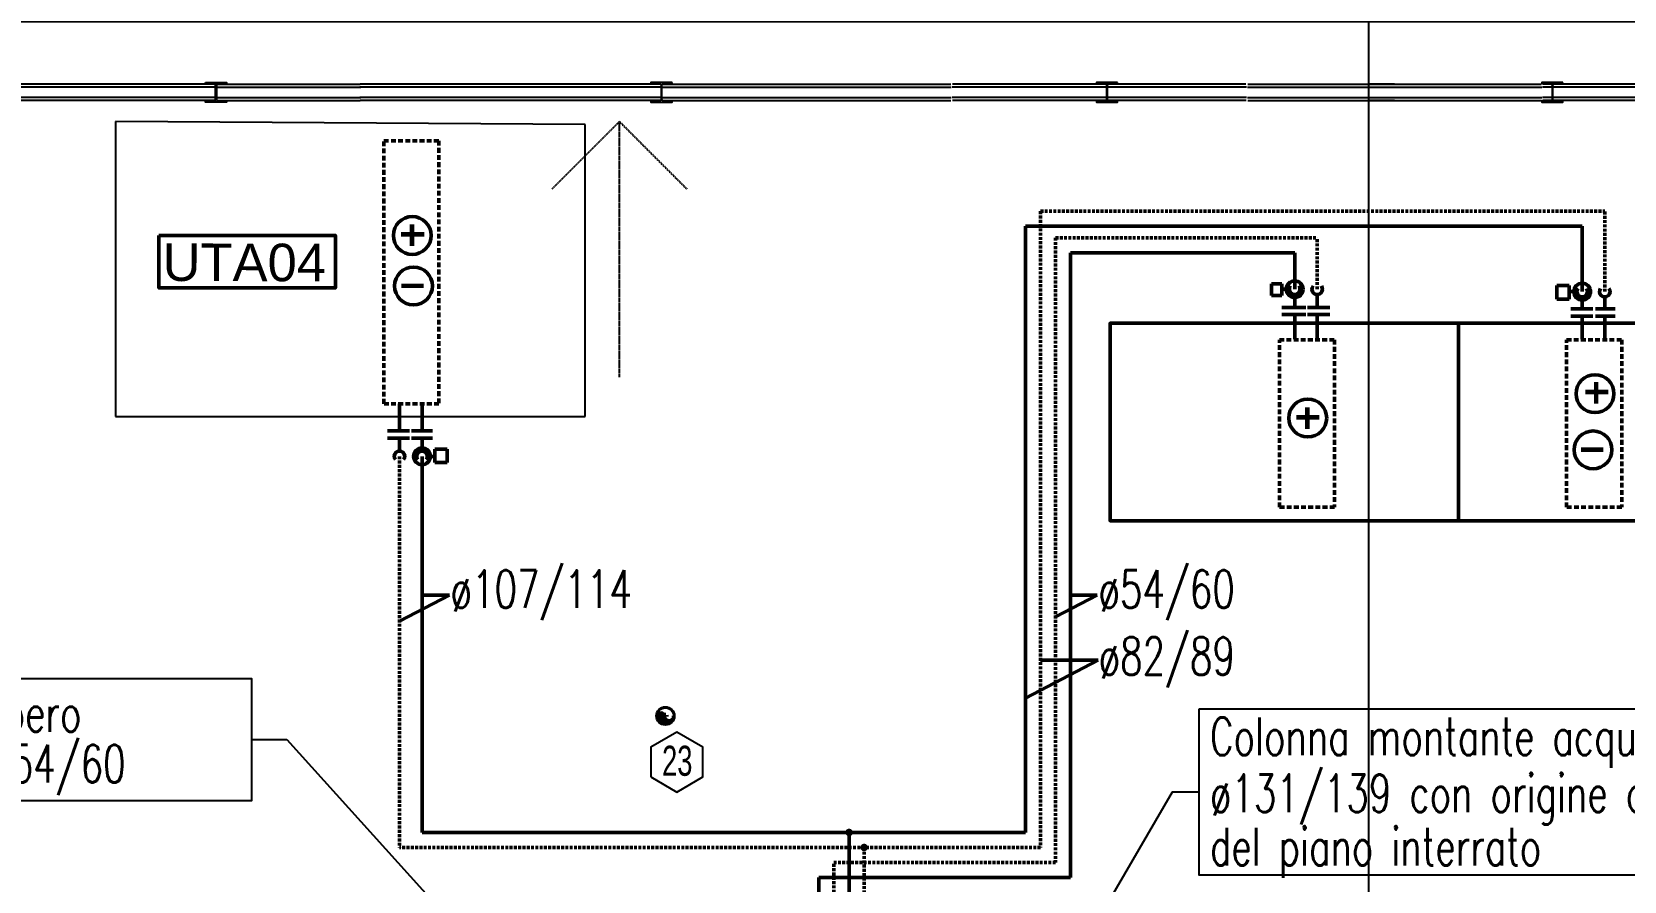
# Model space of a CAD drawing. Header units: millimetres. Extents: x -3782782348 to 131293, y -36553 to 57271.
# Drawn here: x 91100 to 92160, y -17903 to -17338 of the extents above; entities that cross this region are included whole.
import ezdxf

# ---------------------------------------------------------------- set-up
doc = ezdxf.new("R2010")
doc.units = ezdxf.units.MM
doc.header["$LTSCALE"] = 0.01
for name, pattern in [('ACAD_ISO03W100', [30, 12, -18]), ('CONTINOUS', [0]), ('HIDDEN', [0.375, 0.25, -0.125]), ('HIDDEN2', [4.7625, 3.175, -1.5875]), ('TRATTEGGIATA', [19.05, 12.7, -6.35])]:
    doc.linetypes.add(name, pattern=pattern)
doc.layers.get('Defpoints').update_dxf_attribs({"color": 253})
for name, color, linetype in [('0_visto', 2, 'Continuous'), ('EPC QUARTO PILASTRI ACCIAIO DEFINITIVO', 1, 'ACAD_ISO03W100'), ('ESTRAZ', 2, 'Continuous'), ('X_Esterno', 8, 'Continuous'), ('X_FOROMETRIA SCARICO NUMERAZIONE', 6, 'Continuous'), ('X_Proiezini', 1, 'Continuous'), ('X_quote 1', 253, 'Continuous'), ('X_TESTI', 253, 'Continuous')]:
    doc.layers.add(name, color=color, linetype=linetype)
doc.layers.add('tubi_uta', color=253, linetype='Continuous', lineweight=50)
doc.styles.add('ARIAL', font='arial.ttf')
doc.styles.add('Max 50', font='arial.ttf', dxfattribs={"width": 0.65, "height": 0.125})
doc.styles.add('ROMANS', font='romans')
doc.styles.get("Standard").update_dxf_attribs({"font": 'arial.ttf'})
doc.dimstyles.get("Standard").update_dxf_attribs({"dimscale": 0, "dimtxt": 0.18, "dimasz": 0.18, "dimexe": 0.18, "dimexo": 0.0625, "dimgap": 0.09, "dimtad": 1, "dimdec": 0, "dimzin": 0, "dimdsep": 46, "dimtxsty": 'Standard', "dimcen": 0.09, "dimclrd": 256, "dimclre": 256, "dimclrt": 5, "dimadec": 0, "dimazin": 0, "dimtfac": 1, "dimtdec": 0, "dimtix": 1, "dimtofl": 0, "dimtmove": 2, "dimatfit": 3, "dimfxl": 1, "dimtolj": 1, "dimtzin": 0, "dimarcsym": 0})

# ---------------------------------------------------------------- blocks, each defined once
blk = doc.blocks.new('colonna')
at = {"ltscale": 20}
h = blk.add_hatch(color=256, dxfattribs=at)
h.paths.add_polyline_path([(793.702, -32.366, -1), (793.58, -32.367, -1)])
h.paths.add_polyline_path([(793.586, -32.367, 1), (793.695, -32.366, 1)], flags=16)
blk.add_hatch(color=256).paths.add_polyline_path([(793.692, -32.366, -1), (793.59, -32.367, -1), (793.641, -32.366, 1)])
at = {"color": 2}
for p, q in [((793.661, -32.366), (793.62, -32.367)), ((793.641, -32.387), (793.64, -32.346))]:
    blk.add_line(p, q, dxfattribs=at)
at = {"color": 7}
for radius in [0.0611, 0.0543]:
    blk.add_circle((793.641, -32.366), radius, dxfattribs=at)
at = {"color": 2}
for centre, start, end in [((793.615, -32.367), 0.5919, 180.5919), ((793.666, -32.366), 180.5919, 0.5919)]:
    blk.add_arc(centre, 0.0255, start, end, dxfattribs=at)
blk = doc.blocks.new('*D438')
at = {"layer": 'Defpoints', "color": 0, "transparency": 16777216}
for p in [(93904.7, -17331, 0), (90912.1, -17371.4), (93904.7, -17371.4)]:
    blk.add_point(p, dxfattribs=at)
at = {"layer": 'X_quote 1', "lineweight": -2, "transparency": 16777216}
blk.add_line((90912.3, -17331, 0), (93904.5, -17331, 0), dxfattribs=at)
at = {"layer": 'X_quote 1', "transparency": 16777216}
for points in [[(90912.3, -17331, 0), (90912.3, -17331.1, 0), (90912.1, -17331, 0)], [(93904.5, -17331, 0), (93904.5, -17331.1, 0), (93904.7, -17331, 0)]]:
    blk.add_solid(points, dxfattribs=at)
at = {"layer": 'X_quote 1', "color": 5, "transparency": 16777216, "insert": (92408.4, -17330.9, 0), "char_height": 0.18, "attachment_point": 5}
blk.add_mtext('\\A1;2993', dxfattribs=at)
blk = doc.blocks.new('*D439')
at = {"layer": 'Defpoints', "color": 0, "transparency": 16777216}
for p in [(92004.3, -17187.1, 0), (91989.3, -17372.6, 0), (92006.7, -17372.6, 0)]:
    blk.add_point(p, dxfattribs=at)
at = {"layer": 'X_quote 1', "lineweight": -2, "transparency": 16777216}
blk.add_line((91989.3, -17187.2, 0), (91989.3, -17372.4, 0), dxfattribs=at)
at = {"layer": 'X_quote 1', "transparency": 16777216}
for points in [[(91989.3, -17187.2, 0), (91989.3, -17187.2, 0), (91989.3, -17187.1, 0)], [(91989.3, -17372.4, 0), (91989.3, -17372.4, 0), (91989.3, -17372.6, 0)]]:
    blk.add_solid(points, dxfattribs=at)
at = {"layer": 'X_quote 1', "color": 5, "transparency": 16777216, "insert": (91989.1, -17279.8, 0), "char_height": 0.18, "attachment_point": 5, "rotation": 90}
blk.add_mtext('\\A1;186', dxfattribs=at)
blk = doc.blocks.new('*D440')
at = {"layer": '0_visto', "lineweight": -2, "transparency": 16777216}
for p, q in [((92006.6, -17372.6, 0), (91989.1, -17372.6, 0)), ((91989.3, -17372.8, 0), (91989.3, -17383.3, 0)), ((92006.6, -17383.5, 0), (91989.1, -17383.5, 0))]:
    blk.add_line(p, q, dxfattribs=at)
at = {"layer": '0_visto', "transparency": 16777216}
for points in [[(91989.3, -17372.8, 0), (91989.3, -17372.8, 0), (91989.3, -17372.6, 0)], [(91989.3, -17383.3, 0), (91989.3, -17383.3, 0), (91989.3, -17383.5, 0)]]:
    blk.add_solid(points, dxfattribs=at)
at = {"layer": 'Defpoints', "color": 0, "transparency": 16777216}
for p in [(92006.7, -17372.6, 0), (91989.3, -17383.5, 0), (92006.7, -17383.5, 0)]:
    blk.add_point(p, dxfattribs=at)
at = {"layer": '0_visto', "color": 5, "transparency": 16777216, "insert": (91989.1, -17378, 0), "char_height": 0.18, "attachment_point": 5, "rotation": 90}
blk.add_mtext('\\A1;11', dxfattribs=at)
blk = doc.blocks.new('*D441')
at = {"layer": 'Defpoints', "color": 0, "transparency": 16777216}
for p in [(92006.7, -17383.5, 0), (91989.3, -17985.1, 0), (91998.7, -17985.1)]:
    blk.add_point(p, dxfattribs=at)
at = {"layer": 'X_quote 1', "lineweight": -2, "transparency": 16777216}
blk.add_line((91989.3, -17383.7, 0), (91989.3, -17984.9, 0), dxfattribs=at)
at = {"layer": 'X_quote 1', "transparency": 16777216}
for points in [[(91989.3, -17383.7, 0), (91989.3, -17383.7, 0), (91989.3, -17383.5, 0)], [(91989.3, -17984.9, 0), (91989.3, -17984.9, 0), (91989.3, -17985.1, 0)]]:
    blk.add_solid(points, dxfattribs=at)
at = {"layer": 'X_quote 1', "color": 5, "transparency": 16777216, "insert": (91989.1, -17684.3, 0), "char_height": 0.18, "attachment_point": 5, "rotation": 90}
blk.add_mtext('\\A1;602', dxfattribs=at)

msp = doc.modelspace()

# ---------------------------------------------------------------- linework, layer by layer
for p, q in [((91155.2, -17397.4, 0), (91155.2, -17593.8, 0)), ((91467.8, -17399.5, 0), (91155.2, -17397.4, 0)), ((91467.8, -17593.8, 0), (91467.8, -17399.5, 0)), ((91155.2, -17593.8, 0), (91467.8, -17593.8, 0))]:
    msp.add_line(p, q)
at = {"color": 1}
for p, q in [((91245.7, -17808.8, 0), (91269.4, -17808.8, 0)), ((91269.4, -17808.8, 0), (91628.6, -18206.3, 0)), ((91858.7, -17843.7, 0), (91646.8, -18207.4)), ((91876.6, -17843.7, 0), (91858.7, -17843.7, 0))]:
    msp.add_line(p, q, dxfattribs=at)
at = {"color": 1, "elevation": 0}
for points in [[(90620.3, -17768.2), (91245.7, -17768.2), (91245.7, -17849.5), (90620.3, -17849.5)], [(91876.6, -17788.3), (92493.7, -17788.3), (92493.7, -17899.1), (91876.6, -17899.1)]]:
    msp.add_lwpolyline(points, close=True, dxfattribs=at)
at = {"layer": 'EPC QUARTO PILASTRI ACCIAIO DEFINITIVO', "linetype": 'CONTINOUS'}
for points in [[(91215.2, -17371.4), (91229.2, -17371.4), (91229.2, -17372.2), (91223.7, -17372.2, 0.414214), (91222.5, -17373.4), (91222.5, -17382.6, 0.414214), (91223.7, -17383.8), (91229.2, -17383.8), (91229.2, -17384.7), (91215.2, -17384.7), (91215.2, -17383.8), (91220.7, -17383.8, 0.414214), (91221.9, -17382.6), (91221.9, -17373.4, 0.414214), (91220.7, -17372.2), (91215.2, -17372.2)], [(91525.7, -17371.4), (91511.7, -17371.4), (91511.7, -17372.2), (91517.3, -17372.2, -0.414214), (91518.5, -17373.4), (91518.5, -17382.6, -0.414214), (91517.3, -17383.8), (91511.7, -17383.8), (91511.7, -17384.7), (91525.7, -17384.7), (91525.7, -17383.8), (91520.2, -17383.8, -0.414214), (91519, -17382.6), (91519, -17373.4, -0.414214), (91520.2, -17372.2), (91525.7, -17372.2)], [(91822.3, -17371.4), (91808.3, -17371.4), (91808.3, -17372.2), (91813.8, -17372.2, -0.414214), (91815, -17373.4), (91815, -17382.6, -0.414214), (91813.8, -17383.8), (91808.3, -17383.8), (91808.3, -17384.7), (91822.3, -17384.7), (91822.3, -17383.8), (91816.8, -17383.8, -0.414214), (91815.6, -17382.6), (91815.6, -17373.4, -0.414214), (91816.8, -17372.2), (91822.3, -17372.2)], [(92118.8, -17371.4), (92104.8, -17371.4), (92104.8, -17372.2), (92110.4, -17372.2, -0.414214), (92111.6, -17373.4), (92111.6, -17382.6, -0.414214), (92110.4, -17383.8), (92104.8, -17383.8), (92104.8, -17384.7), (92118.8, -17384.7), (92118.8, -17383.8), (92113.3, -17383.8, -0.414214), (92112.1, -17382.6), (92112.1, -17373.4, -0.414214), (92113.3, -17372.2), (92118.8, -17372.2)]]:
    msp.add_lwpolyline(points, format="xyb", close=True, dxfattribs=at)
at = {"layer": 'tubi_uta', "color": 7, "linetype": 'HIDDEN2', "ltscale": 100}
for p, q in [((91333.9, -17410.3, 0), (91370.5, -17410.3, 0)), ((91333.9, -17585.3, 0), (91333.9, -17410.3, 0)), ((91370.5, -17410.3, 0), (91370.5, -17585.3, 0)), ((91930, -17542.7, 0), (91966.7, -17542.7, 0)), ((91930, -17654.2, 0), (91930, -17542.7, 0)), ((91966.7, -17542.7, 0), (91966.7, -17654.2, 0)), ((92121.2, -17542.7, 0), (92157.9, -17542.7, 0)), ((92121.2, -17654.2, 0), (92121.2, -17542.7, 0)), ((92157.9, -17542.7, 0), (92157.9, -17654.2, 0)), ((91370.5, -17585.3, 0), (91333.9, -17585.3, 0)), ((91966.7, -17654.2, 0), (91930, -17654.2, 0)), ((92157.9, -17654.2, 0), (92121.2, -17654.2, 0))]:
    msp.add_line(p, q, dxfattribs=at)
at = {"layer": 'tubi_uta', "color": 6}
for p, q in [((91761, -17467.2, 0), (92131.6, -17467.2, 0)), ((91761, -17467.2, 0), (91761, -17870.6, 0)), ((92131.6, -17510.7, 0), (92131.6, -17467.2, 0)), ((92131.6, -17522.2, 0), (92131.6, -17514.2, 0)), ((92146.6, -17522.2, 0), (92146.6, -17514.2, 0)), ((91344.3, -17608.1, 0), (91344.3, -17616.8, 0)), ((91359.3, -17608.1, 0), (91359.3, -17616.8, 0)), ((91359.3, -17620.3, 0), (91359.3, -17870.6, 0)), ((91761, -17870.6, 0), (91359.3, -17870.6, 0)), ((91643.6, -17870.6, 0), (91643.6, -18202, 0))]:
    msp.add_line(p, q, dxfattribs=at)
at = {"layer": 'tubi_uta', "color": 6, "linetype": 'TRATTEGGIATA', "ltscale": 15}
for p, q in [((91771, -17457.2, 0), (92146.6, -17457.2, 0)), ((91771, -17457.2, 0), (91771, -17880.6, 0)), ((92146.6, -17510.7, 0), (92146.6, -17457.2, 0)), ((91344.3, -17620.3, 0), (91344.3, -17880.6, 0)), ((91771, -17880.6, 0), (91344.3, -17880.6, 0)), ((91653.6, -17880.6, 0), (91653.6, -18202, 0))]:
    msp.add_line(p, q, dxfattribs=at)
at = {"layer": 'tubi_uta', "color": 30, "linetype": 'TRATTEGGIATA', "ltscale": 15}
for p, q in [((91781, -17474.8, 0), (91955.2, -17474.8, 0)), ((91781, -17474.8, 0), (91781, -17890.6, 0)), ((91955.2, -17509.1, 0), (91955.2, -17474.8, 0)), ((91781, -17890.6, 0), (91633.5, -17890.6, 0)), ((91633.5, -18202.1, 0), (91633.5, -17890.6, 0))]:
    msp.add_line(p, q, dxfattribs=at)
at = {"layer": 'tubi_uta', "color": 30, "ltscale": 0.01}
for p, q in [((91791, -17484.8, 0), (91940.2, -17484.8, 0)), ((91791, -17484.8, 0), (91791, -17900.6, 0)), ((91940.2, -17509.1, 0), (91940.2, -17484.8, 0)), ((91940.2, -17521.2, 0), (91940.2, -17512.6, 0)), ((91955.2, -17521.2, 0), (91955.2, -17512.6, 0)), ((91791, -17900.6, 0), (91623.5, -17900.6, 0)), ((91623.5, -18202.1, 0), (91623.5, -17900.6, 0))]:
    msp.add_line(p, q, dxfattribs=at)
at = {"layer": 'tubi_uta', "color": 7}
for p, q in [((91924.8, -17513.2, 0), (91924.8, -17505.5, 0)), ((91924.8, -17505.5, 0), (91931.7, -17505.5, 0)), ((91931.7, -17509.1, 0), (91931.7, -17505.5, 0)), ((91934.6, -17509.1, 0), (91931.7, -17509.1, 0)), ((91931.7, -17509.1, 0), (91931.7, -17513.2, 0)), ((92114.8, -17515.6, 0), (92114.8, -17506.7, 0)), ((92114.8, -17506.7, 0), (92123, -17506.7, 0)), ((92123, -17510.7, 0), (92123, -17506.7, 0)), ((91931.7, -17513.2, 0), (91924.8, -17513.2, 0)), ((92123, -17515.6, 0), (92114.8, -17515.6, 0)), ((92126, -17510.7, 0), (92123, -17510.7, 0)), ((92123, -17510.7, 0), (92123, -17515.6, 0)), ((91947.7, -17521.2, 0), (91931.7, -17521.2, 0)), ((91947.7, -17525.9, 0), (91931.7, -17525.9, 0)), ((91940.2, -17542.4, 0), (91940.2, -17525.9, 0)), ((91963.7, -17521.2, 0), (91948.8, -17521.2, 0)), ((91963.7, -17525.9, 0), (91948.8, -17525.9, 0)), ((91955.2, -17542.4, 0), (91955.2, -17525.9, 0)), ((92138.6, -17522.2, 0), (92124.1, -17522.2, 0)), ((92138.6, -17526.9, 0), (92124.1, -17526.9, 0)), ((92131.6, -17542.4, 0), (92131.6, -17526.9, 0)), ((92153.5, -17522.2, 0), (92140.5, -17522.2, 0)), ((92153.5, -17526.9, 0), (92140.5, -17526.9, 0)), ((92146.6, -17542.4, 0), (92146.6, -17526.9, 0)), ((92049.3, -17663.2, 0), (92049.3, -17531.7, 0)), ((91367.8, -17620.3, 0), (91367.8, -17615.6, 0)), ((91367.8, -17615.6, 0), (91376.1, -17615.6, 0)), ((91376.1, -17615.6, 0), (91376.1, -17624.5, 0)), ((91364.8, -17620.3, 0), (91367.8, -17620.3, 0)), ((91367.8, -17620.3, 0), (91367.8, -17624.5, 0)), ((91376.1, -17624.5, 0), (91367.8, -17624.5, 0))]:
    msp.add_line(p, q, dxfattribs=at)
at = {"layer": 'tubi_uta'}
for p, q in [((91344.3, -17585.3, 0), (91344.3, -17603.4, 0)), ((91359.3, -17585.3, 0), (91359.3, -17603.4, 0)), ((91336.3, -17603.4, 0), (91350.9, -17603.4, 0)), ((91352.4, -17603.4, 0), (91366.2, -17603.4, 0)), ((91336.3, -17608.1, 0), (91350.9, -17608.1, 0)), ((91352.4, -17608.1, 0), (91366.2, -17608.1, 0))]:
    msp.add_line(p, q, dxfattribs=at)
at = {"layer": 'tubi_uta', "color": 1}
for p, q in [((91377.5, -17712.6, 0), (91344.3, -17730, 0)), ((91359.7, -17712.6, 0), (91377.5, -17712.6, 0)), ((91808.8, -17712.6, 0), (91781, -17727.1, 0)), ((91791, -17712.6, 0), (91808.8, -17712.6, 0)), ((91809.3, -17755.9, 0), (91761, -17781.2, 0)), ((91771, -17755.9, 0), (91809.3, -17755.9, 0))]:
    msp.add_line(p, q, dxfattribs=at)
at = {"layer": 'tubi_uta', "color": 7, "const_width": 3}
for points in [[(91352.6, -17466), (91352.6, -17480.4)], [(91345.4, -17472.6), (91360.8, -17472.6)], [(92140.9, -17570.9), (92140.9, -17585.3)], [(92133.6, -17577.5), (92149, -17577.5)], [(91941.3, -17594.3), (91956.7, -17594.3)], [(91948.6, -17587.7), (91948.6, -17602.1)]]:
    msp.add_lwpolyline(points, dxfattribs=at)
at = {"layer": 'tubi_uta', "color": 1, "elevation": 0}
msp.add_lwpolyline([(91184.2, -17473.3), (91184.2, -17508.2), (91301.7, -17508.2), (91301.7, -17473.3)], close=True, dxfattribs=at)
at = {"layer": 'tubi_uta', "color": 7, "const_width": 3, "elevation": 0}
for points in [[(91345.6, -17506.8), (91360.4, -17506.8)], [(92130.8, -17615.9), (92145.6, -17615.9)]]:
    msp.add_lwpolyline(points, dxfattribs=at)
at = {"layer": 'tubi_uta', "color": 7, "elevation": 0}
msp.add_lwpolyline([(92525.3, -17663.2), (91817.3, -17663.2), (91817.3, -17531.7), (92525.3, -17531.7), (92525.3, -17663.2)], dxfattribs=at)
at = {"layer": 'tubi_uta', "color": 1, "const_width": 2, "elevation": 0}
for points in [[(91642.1, -17870.6, 1), (91645.1, -17870.6, 1)], [(91652.1, -17880.6, 1), (91655.1, -17880.6, 1)]]:
    msp.add_lwpolyline(points, format="xyb", close=True, dxfattribs=at)
at = {"layer": 'tubi_uta', "color": 1}
for centre in [(91352.8, -17473.3, 0), (91353.6, -17506.9, 0), (92140.1, -17578.6, 0), (91948.9, -17594.8, 0), (92138.8, -17616, 0)]:
    msp.add_circle(centre, 12.6, dxfattribs=at)
at = {"layer": 'tubi_uta', "color": 7}
for centre in [(91940.2, -17509.1, 0), (92131.6, -17510.7, 0)]:
    msp.add_circle(centre, 5.57, dxfattribs=at)
at = {"layer": 'tubi_uta', "color": 7, "ltscale": 0.01}
msp.add_circle((91359.3, -17620.3, 0), 5.57, dxfattribs=at)
at = {"layer": 'tubi_uta', "color": 1, "ltscale": 0.01}
for centre, start, end in [((91940.2, -17509.1, 0), 141.3488, 38.6512), ((91955.2, -17509.1, 0), 141.3488, 38.6512), ((92131.6, -17510.7, 0), 141.3488, 38.6512), ((92146.6, -17510.7, 0), 141.3488, 38.6512), ((91344.3, -17620.3, 0), 321.3488, 218.6512), ((91359.3, -17620.3, 0), 321.3488, 218.6512)]:
    msp.add_arc(centre, 3.51, start, end, dxfattribs=at)
at = {"layer": 'X_Esterno'}
for p, q in [((91221.9, -17374.6, 0), (90925.9, -17374.6)), ((91221.9, -17381.5, 0), (90925.9, -17381.5)), ((91221.5, -17372.6, 0), (90926.3, -17372.6)), ((91222.5, -17374.6, 0), (91318.5, -17374.6, 0)), ((91222.5, -17381.5, 0), (91318.5, -17381.5, 0)), ((91222.8, -17372.6, 0), (91318.1, -17372.6, 0)), ((91518.5, -17374.6, 0), (91317.8, -17374.6, 0)), ((91518.5, -17381.5, 0), (91317.8, -17381.5, 0)), ((91518.1, -17372.6, 0), (91318.1, -17372.6, 0)), ((91519, -17374.6, 0), (91711.6, -17374.6, 0)), ((91519, -17381.5, 0), (91711.6, -17381.5, 0)), ((91519.4, -17372.6, 0), (91711.2, -17372.6, 0)), ((91908.1, -17374.6, 0), (91712.1, -17374.6, 0)), ((91908.1, -17381.5, 0), (91712.1, -17381.5, 0)), ((91907.7, -17372.6, 0), (91712.5, -17372.6, 0)), ((91908.7, -17374.6, 0), (92104.7, -17374.6, 0)), ((91908.7, -17381.5, 0), (92104.7, -17381.5, 0)), ((91909, -17372.6, 0), (92104.3, -17372.6, 0)), ((92301.2, -17374.6, 0), (92105.2, -17374.6, 0)), ((92301.2, -17381.5, 0), (92105.2, -17381.5, 0)), ((92300.8, -17372.6, 0), (92105.6, -17372.6, 0)), ((91221.6, -17383.5, 0), (90926.3, -17383.5)), ((91222.8, -17383.5, 0), (91318.1, -17383.5, 0)), ((91518.1, -17383.5, 0), (91318.1, -17383.5, 0)), ((91519.4, -17383.5, 0), (91711.2, -17383.5, 0)), ((91907.8, -17383.5, 0), (91712.5, -17383.5, 0)), ((91909, -17383.5, 0), (92104.3, -17383.5, 0)), ((92300.9, -17383.5, 0), (92105.6, -17383.5, 0))]:
    msp.add_line(p, q, dxfattribs=at)
at = {"layer": 'X_FOROMETRIA SCARICO NUMERAZIONE', "elevation": 0}
msp.add_lwpolyline([(91511.7, -17833.7), (91528.9, -17843.7), (91546.2, -17833.7), (91546.2, -17813.8), (91528.9, -17803.8), (91511.7, -17813.8)], close=True, dxfattribs=at)
at = {"layer": 'X_Proiezini', "linetype": 'HIDDEN', "ltscale": 200}
for p, q in [((91490.7, -17397.5, 0), (91445.7, -17442.5, 0)), ((91490.7, -17567.5, 0), (91490.7, -17397.5, 0)), ((91490.7, -17397.5, 0), (91535.7, -17442.5, 0))]:
    msp.add_line(p, q, dxfattribs=at)

# ---------------------------------------------------------------- block references
at = {"layer": 'X_FOROMETRIA SCARICO NUMERAZIONE', "xscale": 100, "yscale": 100, "zscale": 100}
msp.add_blockref('colonna', (12157.2, -14556.5, 0), dxfattribs=at)

# ---------------------------------------------------------------- texts
at = {"layer": 'ESTRAZ', "color": 3, "style": 'ROMANS', "width": 0.7}
for s, p in [('ø107/114', (91378.3, -17721.1, 0)), ('ø54/60', (91809.6, -17721.1, 0)), ('ø82/89', (91809.7, -17765.7, 0)), ('Colonna montante acqua calda recupero', (90645.1, -17803.6, 0)), ('Colonna montante acqua calda/refrigerata', (91883.8, -17819.2, 0)), ('alimentazione UTA piano interrato - ø54/60', (90626.5, -17837.4, 0)), ('ø131/139 con origine dalla sottocentrale ', (91883.8, -17857, 0)), ('del piano interrato', (91883.8, -17892.5, 0))]:
    msp.add_text(s, height=25, dxfattribs=at).set_placement(p)
at = {"layer": 'X_FOROMETRIA SCARICO NUMERAZIONE', "insert": (91519.1, -17812.9, 0), "char_height": 20, "width": 96.623, "attachment_point": 1, "style": 'Max 50'}
msp.add_mtext('{23}', dxfattribs=at)
at = {"layer": 'X_TESTI', "color": 10, "insert": (91295.3, -17504.2, 0), "char_height": 25, "width": 1000, "attachment_point": 9, "rotation": 359.8509, "line_spacing_factor": 0.8, "style": 'ARIAL'}
msp.add_mtext('UTA04', dxfattribs=at)

# ---------------------------------------------------------------- dimensions: what is measured, and where the dimension line sits
at = {"layer": '0_visto'}
dim = msp.add_linear_dim(base=(91989.3, -17383.5, 0), p1=(92006.7, -17372.6, 0), p2=(92006.7, -17383.5, 0), angle=90, dimstyle='Standard', override={"dimscale": 1}, dxfattribs=at)
dim.commit()
dim.dimension.update_dxf_attribs({"geometry": '*D440', "text_midpoint": (91989.1, -17378, 0)})
at = {"layer": 'X_quote 1'}
for base, p1, p2, picture, middle in [((91989.2886, -17372.5733, 0), (92004.2886, -17187.0559, 0), (92006.6827, -17372.5733, 0), '*D439', (91989.1067, -17279.8146, 0)), ((91989.3, -17985.1, 0), (92006.7, -17383.5, 0), (91998.7, -17985.1), '*D441', (91989.1, -17684.3, 0))]:
    dim = msp.add_linear_dim(base=base, p1=p1, p2=p2, angle=90, dimstyle='Standard', override={"dimscale": 1, "dimse1": 1, "dimse2": 1}, dxfattribs=at)
    dim.commit()
    dim.dimension.update_dxf_attribs({"geometry": picture, "text_midpoint": middle})
dim = msp.add_linear_dim(base=(93904.7, -17331, 0), p1=(90912.1, -17371.4), p2=(93904.7, -17371.4), dimstyle='Standard', override={"dimscale": 1, "dimse1": 1, "dimse2": 1}, dxfattribs=at)
dim.commit()
dim.dimension.update_dxf_attribs({"geometry": '*D438', "text_midpoint": (92408.4, -17330.9, 0)})

doc.saveas('drawing.dxf')
